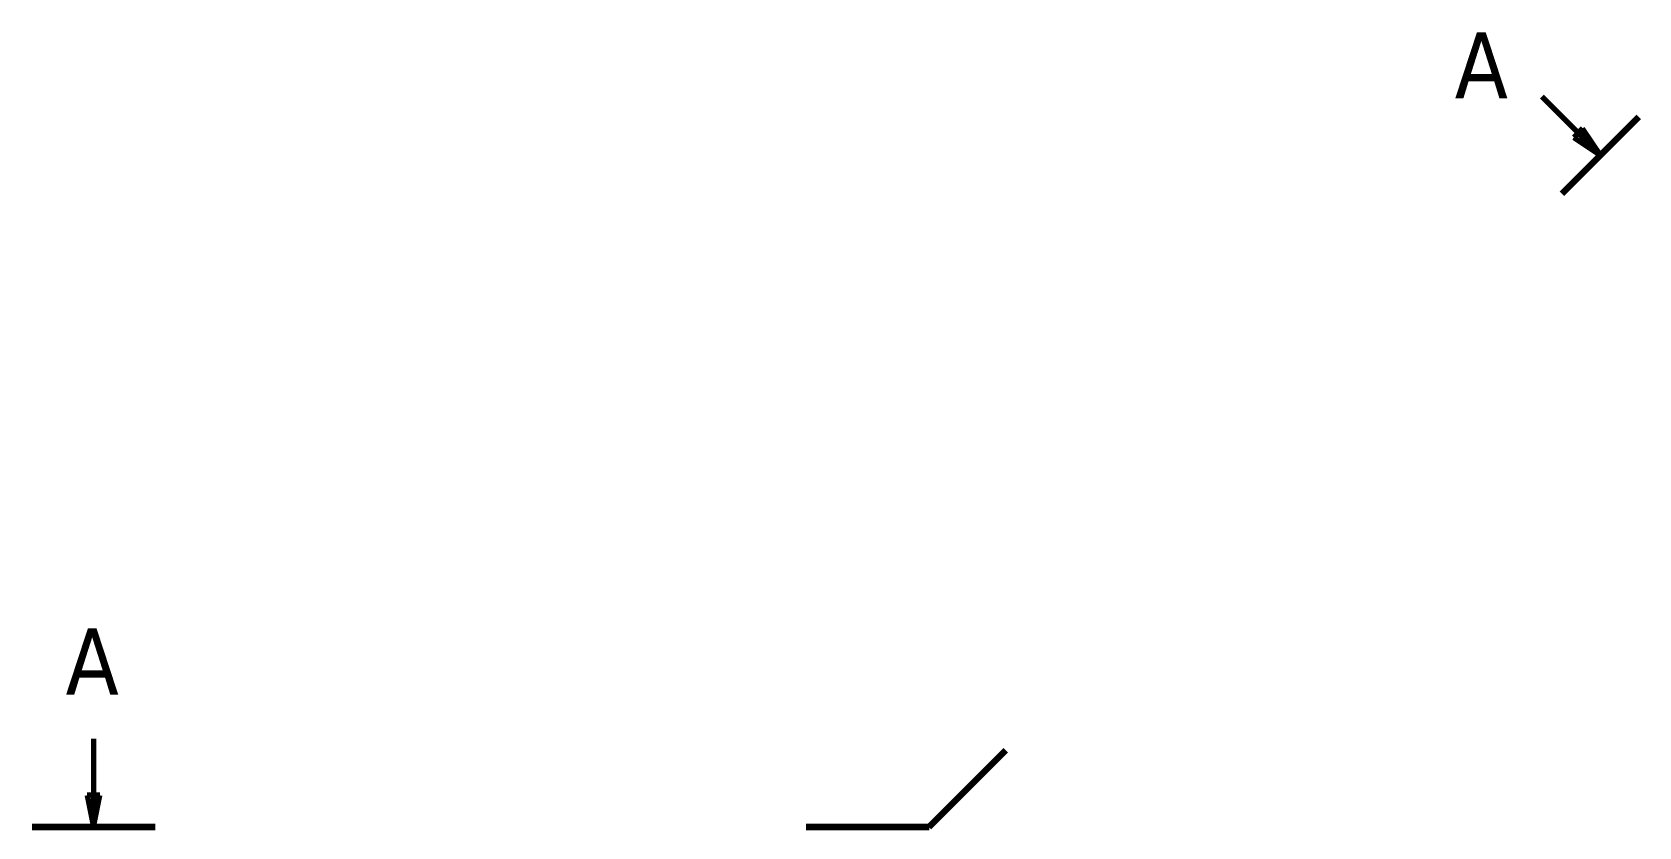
# Paper-space layout 'Sheet' of a CAD drawing. Header units: millimetres. Extents: x 73 to 400, y 98 to 280.
# Drawn here: x 73.3 to 200.8, y 197.6 to 260.7 of the extents above.
import ezdxf

# ---------------------------------------------------------------- set-up
doc = ezdxf.new("R2010")
doc.units = ezdxf.units.MM
doc.linetypes.add('Chain', pattern=[13.68, 9.12, -1.14, 2.28, -1.14])
doc.layers.add('Section Line (ISO)', color=7, linetype='Chain', lineweight=70)

psp = doc.layouts.new('Sheet')

# ---------------------------------------------------------------- hatches: boundary and pattern name
at = {"layer": 'Section Line (ISO)', "linetype": 'Continuous'}
for points in [[(195.68, 252.34), (197.8, 250.92), (196.38, 253.05)], [(77.64, 200.12), (78.14, 197.62), (78.64, 200.12)]]:
    psp.add_hatch(color=256, dxfattribs=at).paths.add_polyline_path(points)

# ---------------------------------------------------------------- linework, layer by layer
for p, q in [((193.13, 255.59), (196.03, 252.69)), ((196.38, 253.05), (195.68, 252.34)), ((196.03, 252.69), (197.8, 250.92)), ((197.8, 250.92), (196.38, 253.05)), ((195.68, 252.34), (197.8, 250.92)), ((78.14, 204.61), (78.14, 200.12)), ((78.64, 200.12), (77.64, 200.12)), ((77.64, 200.12), (78.14, 197.62)), ((78.14, 197.62), (78.64, 200.12)), ((78.14, 200.12), (78.14, 197.62))]:
    psp.add_line(p, q, dxfattribs=at)
at = {"layer": 'Section Line (ISO)', "linetype": 'Continuous', "lineweight": 140}
for p, q in [((194.75, 247.88), (200.85, 253.97)), ((144.49, 197.62), (150.58, 203.71)), ((73.26, 197.62), (83.02, 197.62)), ((134.72, 197.62), (144.49, 197.62))]:
    psp.add_line(p, q, dxfattribs=at)

# ---------------------------------------------------------------- texts
at = {"layer": 'Section Line (ISO)', "char_height": 5.25, "attachment_point": 1}
for insert in [(186.22, 260.69), (75.91, 213.36)]:
    psp.add_mtext('\\fTahoma|b0|i0;\\W1.;A', dxfattribs=dict(at, insert=insert))

doc.saveas('drawing.dxf')
